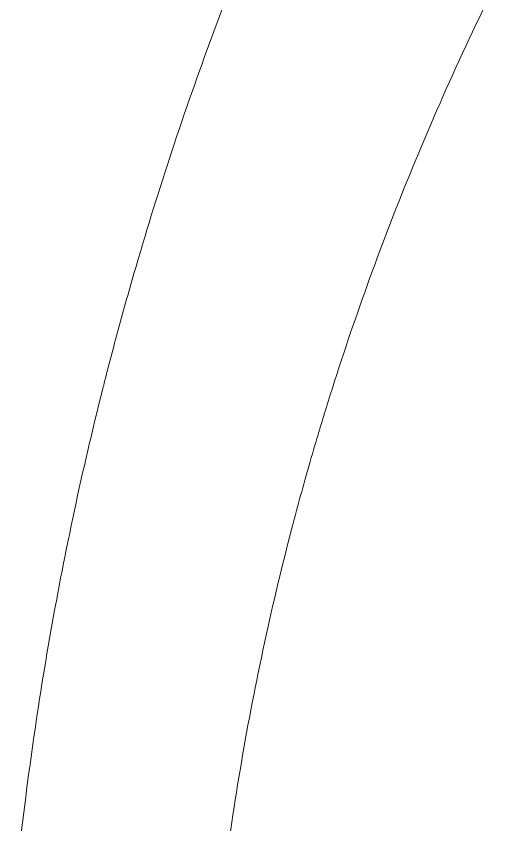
# Model space of a CAD drawing. Header units: millimetres. Extents: x 4664 to 8864, y -38 to 2932.
# Drawn here: x 8211.76 to 8217.41, y 1793.4 to 1802.69 of the extents above; entities that cross this region are included whole.
import ezdxf

# ---------------------------------------------------------------- set-up
doc = ezdxf.new("R2010")
doc.units = ezdxf.units.MM

msp = doc.modelspace()

# ---------------------------------------------------------------- linework, layer by layer
at = {"lineweight": 5}
for points, knots in [([(8214.4604, 1803.6274), (8214.2831, 1803.1909), (8213.9453, 1802.3144), (8213.4878, 1800.9895), (8213.2154, 1800.0993), (8213.0231, 1799.4292), (8212.961, 1799.2054), (8212.8709, 1798.869), (8212.8266, 1798.7006), (8212.7762, 1798.504), (8212.7513, 1798.4056), (8212.739, 1798.3563), (8212.7328, 1798.3317), (8212.7297, 1798.3194), (8212.7282, 1798.3133), (8212.7274, 1798.3102), (8212.727, 1798.3086), (8212.7269, 1798.308), (8212.7268, 1798.3075), (8212.7267, 1798.3073), (8212.6123, 1797.8482), (8212.4006, 1796.9286), (8212.1336, 1795.5442), (8211.9169, 1794.1547), (8211.8056, 1793.225), (8211.7583, 1792.7593)], [0, 0, 0, 0, 0.125, 0.25, 0.375, 0.375, 0.4375, 0.4375, 0.46875, 0.484375, 0.492188, 0.496094, 0.498047, 0.499023, 0.499512, 0.499756, 0.499878, 0.499939, 0.499939, 0.5, 0.5, 0.625, 0.75, 0.875, 1, 1, 1, 1]), ([(8214.1319, 1792.6683), (8214.1878, 1793.1199), (8214.254, 1793.5745), (8214.4076, 1794.4881), (8214.4951, 1794.9473), (8214.692, 1795.8691), (8214.8014, 1796.3317), (8214.9826, 1797.0272), (8215.0459, 1797.2594), (8215.145, 1797.6079), (8215.1957, 1797.7822), (8215.2567, 1797.9857), (8215.2877, 1798.0874), (8215.3033, 1798.1383), (8215.3111, 1798.1638), (8215.3151, 1798.1765), (8215.317, 1798.1829), (8215.318, 1798.186), (8215.3185, 1798.1876), (8215.3187, 1798.1884), (8215.3189, 1798.1888), (8215.3189, 1798.189), (8215.319, 1798.1891), (8215.319, 1798.1892), (8215.319, 1798.1892), (8215.4465, 1798.6017), (8215.5846, 1799.0193), (8215.8838, 1799.8638), (8216.0447, 1800.2905), (8216.3909, 1801.1516), (8216.5761, 1801.5858), (8216.9721, 1802.4603), (8217.1829, 1802.9004), (8217.4071, 1803.3425)], [0, 0, 0, 0, 0.125, 0.125, 0.25, 0.25, 0.375, 0.375, 0.4375, 0.4375, 0.46875, 0.484375, 0.492187, 0.496094, 0.498047, 0.499023, 0.499512, 0.499756, 0.499878, 0.499939, 0.499969, 0.499985, 0.499992, 0.499992, 0.5, 0.5, 0.625, 0.625, 0.75, 0.75, 0.875, 0.875, 1, 1, 1, 1])]:
    msp.add_open_spline(points, degree=3, knots=knots, dxfattribs=at)

doc.saveas('drawing.dxf')
